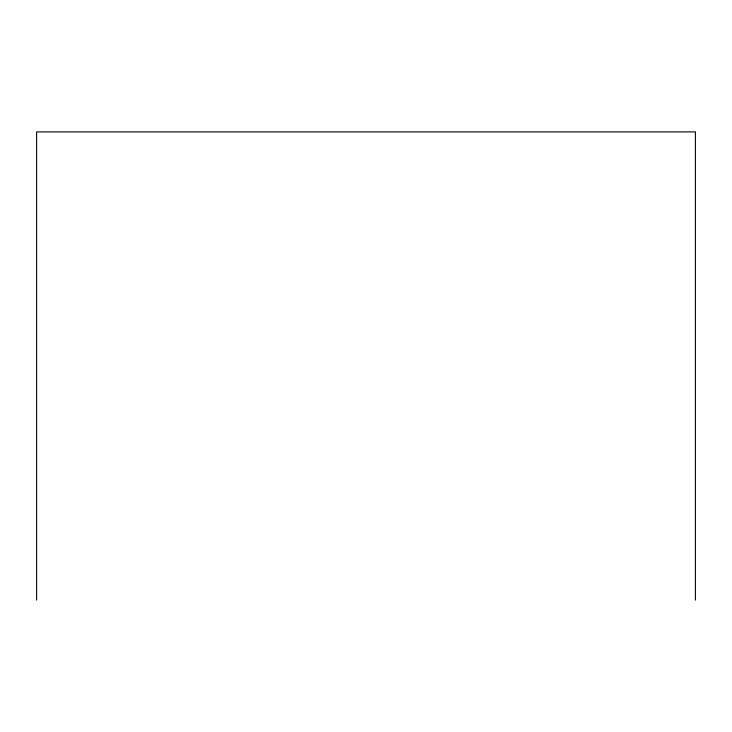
<?xml version="1.0" encoding="UTF-8"?>
<svg xmlns="http://www.w3.org/2000/svg" width="732" height="732" viewBox="0 0 732 732"><rect width="100%" height="100%" fill="white"/><g stroke="black" fill="none" stroke-linecap="round" stroke-linejoin="round"><path stroke-width="1.1" d="M695.4 600.103L695.4 131.897L36.6 131.897L36.6 600.103"/></g></svg>
